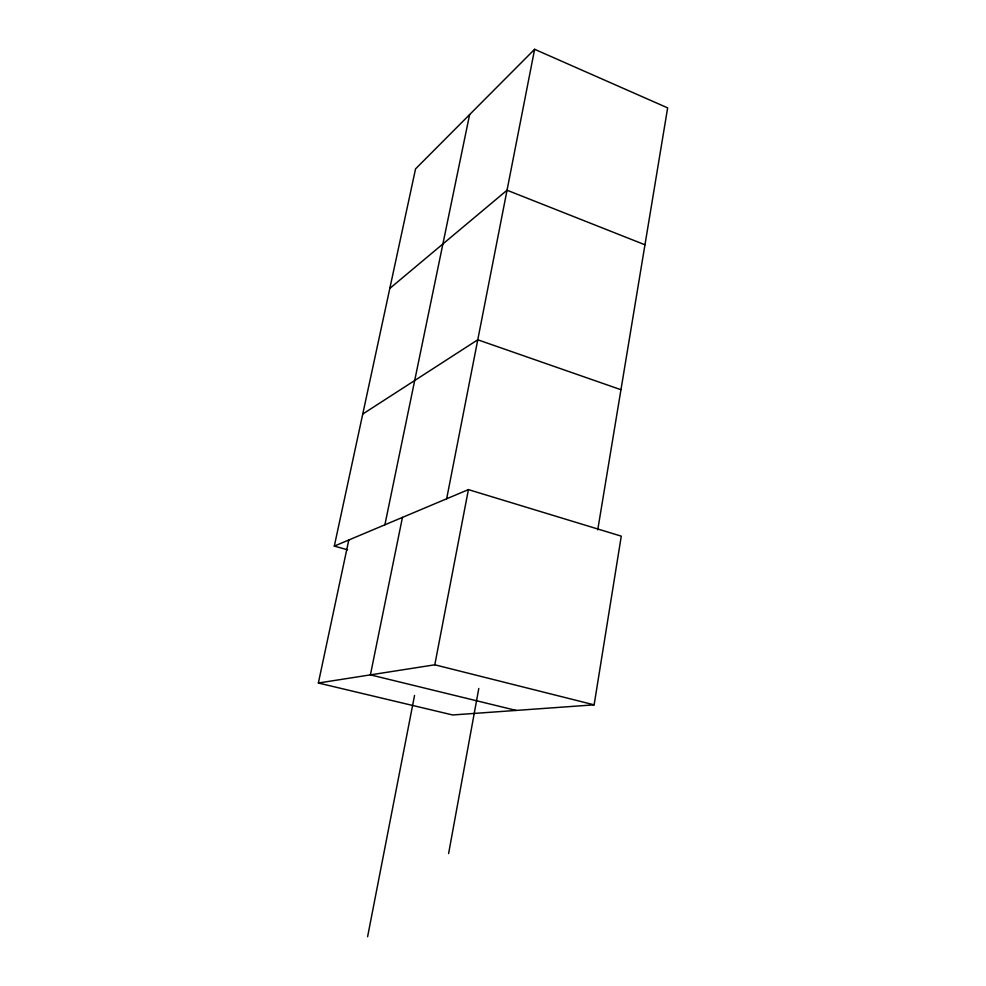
<?xml version="1.0" encoding="UTF-8"?>
<svg xmlns="http://www.w3.org/2000/svg" width="986" height="986" viewBox="0 0 986 986"><rect width="100%" height="100%" fill="white"/><g stroke="black" fill="none" stroke-linecap="round" stroke-linejoin="round"><path stroke-width="1.48" d="M348.797 540.008L318.355 683.015L452.636 714.973L594.127 704.842L621.279 536.15L468.412 489.611L334.303 546.108L415.562 168.877L534.622 49.3L667.645 107.881L597.738 529.852M448.605 853.556L478.789 688.462M318.355 683.015L434.801 664.798L468.412 489.611M367.605 936.7L414.539 695.45M446.658 498.78L534.622 49.3M402.448 517.404L370.403 674.868L516.196 710.425M384.885 524.798L469.619 114.586M389.803 288.442L507.038 190.224L644.967 244.787M362.762 414.034L477.766 339.788L620.958 389.716M434.801 664.798L594.127 704.842M334.303 546.108L347.577 549.794"/></g></svg>
